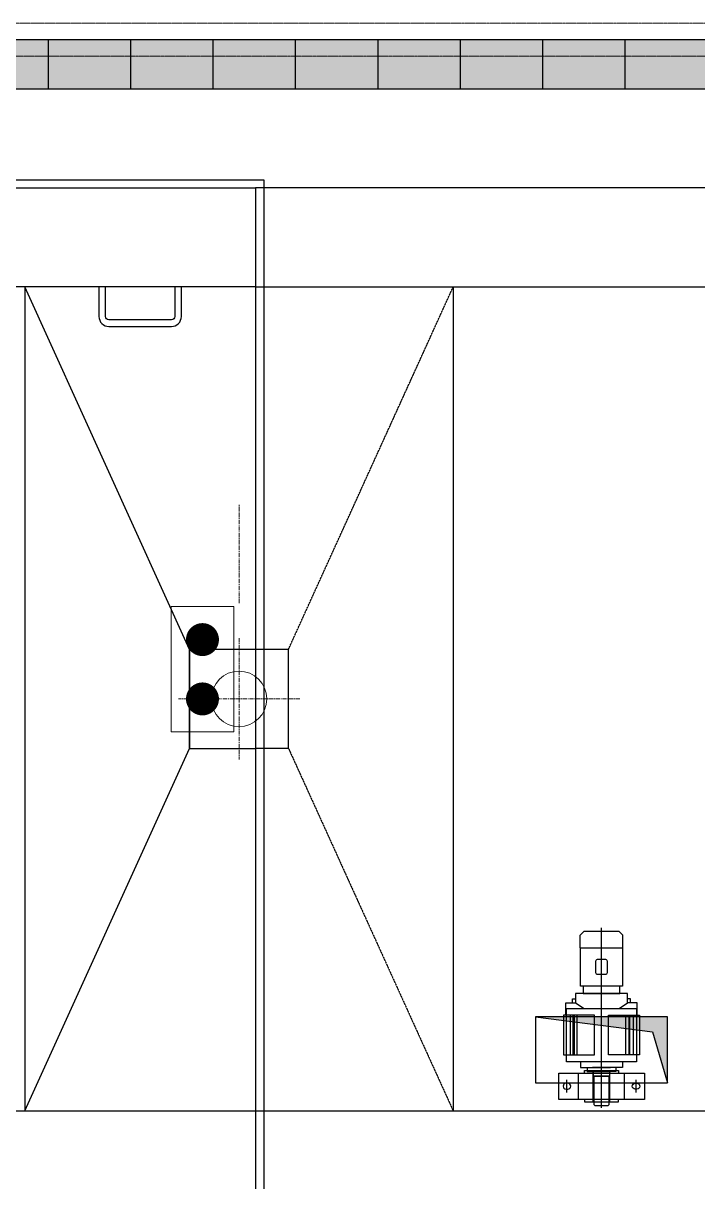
# Model space of a CAD drawing. Header units: inches. Extents: x 8618018 to 8935006, y 2431589 to 2567223.
# Drawn here: x 8669031 to 8671078, y 2499325 to 2502840 of the extents above; entities that cross this region are included whole.
import ezdxf

# ---------------------------------------------------------------- set-up
doc = ezdxf.new("R2010")
doc.units = ezdxf.units.IN
doc.header["$MEASUREMENT"] = 0
doc.linetypes.add('CENTER', pattern=[2, 1.25, -0.25, 0.25, -0.25])
doc.linetypes.add('HIDDEN', pattern=[0.375, 0.25, -0.125])
for name, color, linetype in [('CCT', 4, 'Continuous'), ('Civil', 252, 'Continuous'), ('EQUIPEMENTS', 252, 'Continuous'), ('HIDDEN', 252, 'HIDDEN'), ('LAY-ROAD CARREGE WAY', 252, 'Continuous'), ('LCS', 4, 'Continuous'), ('MOTOR LOCATION', 3, 'Continuous'), ('STR', 252, 'Continuous'), ('T', 3, 'Continuous')]:
    doc.layers.add(name, color=color, linetype=linetype)
for name, color, linetype, lineweight in [('CL', 252, 'CENTER', 5), ('ICT', 6, 'Continuous', 13), ('PCT', 2, 'Continuous', 15), ('PUDDLE', 252, 'Continuous', 5), ('TRENCH', 252, 'Continuous', 13)]:
    doc.layers.add(name, color=color, linetype=linetype, lineweight=lineweight)
doc.styles.add('Roman', font='romans')
pattern_1 = [(270, (-11148892.34, -42299605.25), (250, -1e-13), [])]

# ---------------------------------------------------------------- blocks, each defined once
blk = doc.blocks.new('GA CRM')
at = {"layer": 'Civil', "lineweight": 0}
h = blk.add_hatch(color=256, dxfattribs=at)
h.dxf.hatch_style = 1
h.paths.add_polyline_path([(42505, 28485), (42860.2, 28440.2), (42905, 28285), (42905, 28485)])
at = {"layer": 'Civil'}
for p, q in [((41655, 31000), (41655, 25100)), ((43755, 31000), (41655, 31000))]:
    blk.add_line(p, q, dxfattribs=at)
for points in [[(41655, 30700), (40205, 30700), (40205, 28200), (41655, 28200)], [(41655, 29600), (41455, 29600), (41455, 29300), (41655, 29300)], [(42505, 28485), (42860.2, 28440.2), (42905, 28285), (42905, 28485), (42505, 28485)]]:
    blk.add_lwpolyline(points, dxfattribs=at)
for points in [[(40955, 30700), (40955, 28200), (41455, 29300), (41455, 29600)], [(42505, 28485), (42505, 28285), (42905, 28285), (42905, 28485)]]:
    blk.add_lwpolyline(points, close=True, dxfattribs=at)
at = {"layer": 'CL', "ltscale": 10}
for p, q in [((41605, 29740.8), (41605, 30040.8)), ((41605, 29634.1), (41605, 29265.8)), ((41789.2, 29450), (41420.9, 29450))]:
    blk.add_line(p, q, dxfattribs=at)
at = {"layer": 'EQUIPEMENTS', "ltscale": 0.1}
blk.add_lwpolyline([(41180, 30700), (41180, 30610, 0.414214), (41210, 30580), (41400, 30580, 0.414214), (41430, 30610), (41430, 30700), (41410, 30700), (41410, 30610, -0.414214), (41400, 30600), (41210, 30600, -0.414214), (41200, 30610), (41200, 30700), (41180, 30700)], format="xyb", dxfattribs=at)
at = {"layer": 'HIDDEN', "ltscale": 0.75}
for p, q in [((38705, 31000), (41655, 31000)), ((41655, 30700), (43755, 30700)), ((41755, 29600), (42255, 30700)), ((42255, 30700), (42255, 28200)), ((41755, 29600), (41655, 29600)), ((41755, 29300), (41755, 29600)), ((41755, 29300), (41655, 29300)), ((41755, 29300), (42255, 28200)), ((41655, 28200), (43755, 28200))]:
    blk.add_line(p, q, dxfattribs=at)
at = {"layer": 'LAY-ROAD CARREGE WAY', "color": 252}
for p, q in [((40180, 31025), (41680, 31025)), ((41680, 31025), (41680, 25075))]:
    blk.add_line(p, q, dxfattribs=at)
at = {"layer": 'PUDDLE'}
blk.add_circle((41605, 29450), 84.2, dxfattribs=at)
at = {"layer": 'STR'}
for p, q in [((42705, 28209), (42705, 28755.1)), ((42640, 28733.3), (42652.5, 28745.8)), ((42640, 28695.1), (42640, 28733.3)), ((42652.5, 28745.8), (42757.5, 28745.8)), ((42770, 28733.3), (42757.5, 28745.8)), ((42770, 28695.1), (42770, 28733.3)), ((42640, 28695.1), (42770, 28695.1)), ((42635, 28235), (42635, 28315)), ((42680, 28227.5), (42680, 28322.5)), ((42730, 28227.5), (42730, 28322.5)), ((42775, 28235), (42775, 28315)), ((42600, 28256), (42600, 28294)), ((42810, 28256), (42810, 28294))]:
    blk.add_line(p, q, dxfattribs=at)
for points in [[(42641.3, 28578.2), (42641.3, 28695.1), (42768.7, 28695.1), (42768.7, 28578.2)], [(42760.7, 28555.9), (42760.7, 28578.2), (42649.3, 28578.2), (42649.3, 28555.9)], [(42598.5, 28349.3), (42598.5, 28510.7), (42811.5, 28510.7), (42811.5, 28349.3)], [(42683.4, 28369.8), (42683.4, 28490.2), (42589.6, 28490.2), (42589.6, 28369.8)], [(42619.2, 28369.8), (42619.2, 28490.2), (42609.4, 28490.2), (42609.4, 28369.8)], [(42631.3, 28369.8), (42631.3, 28490.2), (42621.6, 28490.2), (42621.6, 28369.8)], [(42726.6, 28369.8), (42726.6, 28490.2), (42820.4, 28490.2), (42820.4, 28369.8)], [(42778.7, 28369.8), (42778.7, 28490.2), (42788.4, 28490.2), (42788.4, 28369.8)], [(42790.8, 28369.8), (42790.8, 28490.2), (42800.6, 28490.2), (42800.6, 28369.8)], [(42575, 28315), (42835, 28315), (42835, 28235), (42575, 28235)], [(42682.5, 28218), (42682.5, 28305), (42727.5, 28305), (42727.5, 28218), (42724.5, 28215), (42685.5, 28215)]]:
    blk.add_lwpolyline(points, close=True, dxfattribs=at)
for points in [[(42688.2, 28618.6), (42688.2, 28655.2, -0.414214), (42693.2, 28660.2), (42716.8, 28660.2, -0.414214), (42721.8, 28655.2), (42721.8, 28618.6, -0.414214), (42716.8, 28613.6), (42693.2, 28613.6, -0.414214)], [(42597.5, 28266), (42602.5, 28266, 1), (42602.5, 28284), (42597.5, 28284, 1)], [(42812.5, 28266), (42807.5, 28266, -1), (42807.5, 28284), (42812.5, 28284, -1)]]:
    blk.add_lwpolyline(points, format="xyb", close=True, dxfattribs=at)
for points in [[(42758.1, 28510.7), (42783.7, 28528.2), (42783.7, 28555.9), (42626.3, 28555.9), (42626.3, 28528.2), (42651.9, 28510.7)], [(42596.4, 28490.2), (42596.4, 28528.2), (42626.3, 28528.2)], [(42616.9, 28528.2), (42616.9, 28539.9), (42626.3, 28539.9)], [(42793.1, 28528.2), (42793.1, 28539.9), (42783.7, 28539.9)], [(42813.6, 28490.2), (42813.6, 28528.2), (42783.7, 28528.2)], [(42640.8, 28349.3), (42640.8, 28331.8), (42732, 28331.8)], [(42661.4, 28331.8), (42661.4, 28320.1), (42732, 28320.1)], [(42769.2, 28349.3), (42769.2, 28331.8), (42678.1, 28331.8)], [(42748.6, 28331.8), (42748.6, 28320.1), (42678.1, 28320.1)], [(42653, 28315), (42653, 28322.5), (42757, 28322.5), (42757, 28315)], [(42728.8, 28320.1), (42728.8, 28305), (42681.2, 28305), (42681.2, 28320.1)], [(42653, 28235), (42653, 28227.5), (42757, 28227.5), (42757, 28235)]]:
    blk.add_lwpolyline(points, dxfattribs=at)
at = {"layer": 'TRENCH', "linetype": 'HIDDEN'}
for p, q in [((56605, 31500), (38505, 31500)), ((56705, 31400), (38605, 31400))]:
    blk.add_line(p, q, dxfattribs=at)
blk = doc.blocks.new('LCS')
at = {"layer": 'T', "color": 4, "lineweight": 0}
blk.add_lwpolyline([(-590, 295), (-210, 295), (-210, 105), (-590, 105)], close=True, dxfattribs=at)
at = {"layer": 'T', "color": 4, "const_width": 50}
for points in [[(-515, 200, 1), (-465, 200, 1)], [(-335, 200, 1), (-285, 200, 1)]]:
    blk.add_lwpolyline(points, format="xyb", close=True, dxfattribs=at)
at = {"layer": 'MOTOR LOCATION', "color": 4, "style": 'Roman'}
blk.add_attdef('XXX', (246.1, 103.3), '', height=240, dxfattribs=at)

msp = doc.modelspace()

# ---------------------------------------------------------------- block references
at = {"color": 252}
msp.add_blockref('GA CRM', (8628081, 2471340), dxfattribs=at)

# ---------------------------------------------------------------- next in the draw order: hatches: boundary and pattern name
at = {"layer": 'CCT'}
h = msp.add_hatch(dxfattribs=at)
h.set_pattern_fill('ANSI31', color=256, scale=2000, angle=585, style=0)
h.set_pattern_definition(pattern_1)
h.paths.add_polyline_path([(8666586.3, 2502790), (8666586.3, 2502640), (8684161, 2502639.5), (8684161, 2502789.5)])
at = {"layer": 'ICT', "transparency": 33554661}
h = msp.add_hatch(dxfattribs=at)
h.set_pattern_fill('HEX', color=256, scale=450, angle=100, style=0)
h.paths.add_polyline_path([(8684161, 2502790), (8666586.1, 2502790), (8666586.1, 2502640), (8684161, 2502640)])
at = {"layer": 'PCT'}
h = msp.add_hatch(dxfattribs=at)
h.set_pattern_fill('ANSI31', color=256, scale=2000, angle=585, style=0)
h.set_pattern_definition(pattern_1)
h.paths.add_polyline_path([(8666586.3, 2502790), (8666586.3, 2502640), (8684161, 2502639.5), (8684161, 2502789.5)])

# ---------------------------------------------------------------- next in the draw order: linework, layer by layer
at = {"layer": 'CCT', "elevation": 63100.6}
msp.add_lwpolyline([(8666586.3, 2502790), (8684161, 2502789.5), (8684161, 2502639.5), (8666586.3, 2502640)], close=True, dxfattribs=at)
at = {"layer": 'ICT', "transparency": 33554661, "elevation": -56324.5}
msp.add_lwpolyline([(8666586.3, 2502790.2), (8684161, 2502790), (8684161, 2502640), (8666586.1, 2502640)], close=True, dxfattribs=at)
at = {"layer": 'PCT', "elevation": 63100.6}
msp.add_lwpolyline([(8666586.3, 2502790), (8684161, 2502789.5), (8684161, 2502639.5), (8666586.3, 2502640)], close=True, dxfattribs=at)

# ---------------------------------------------------------------- next in the draw order: block references
at = {"layer": 'LCS', "rotation": 270}
msp.add_blockref('LCS', (8669375.1, 2500479.9, 59435), dxfattribs=at)

doc.saveas('drawing.dxf')
